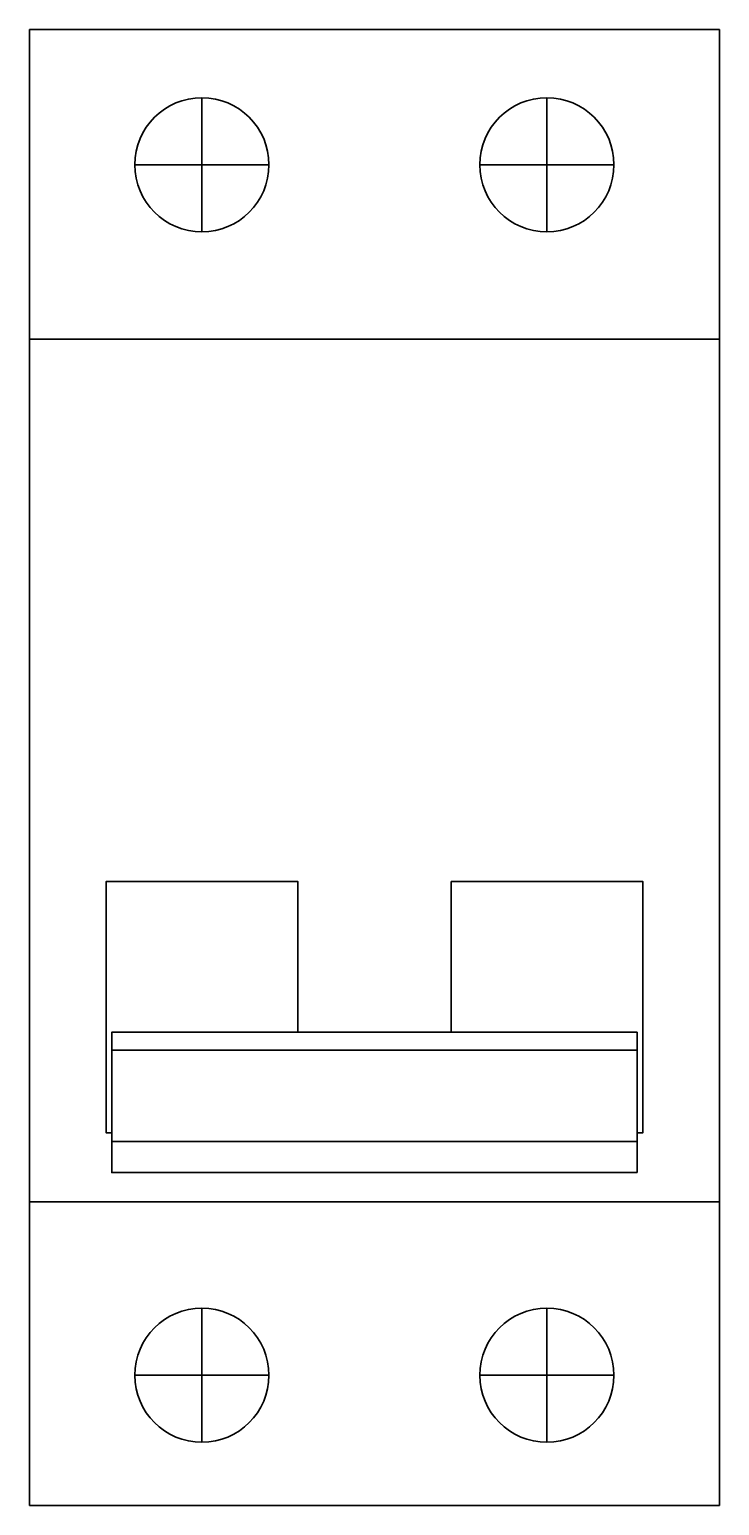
# Model space of a CAD drawing. Header units: inches. Extents: x -0.1 to 35.9, y -77 to 0.
import ezdxf

# ---------------------------------------------------------------- set-up
doc = ezdxf.new("R2010")
doc.units = ezdxf.units.IN
doc.header["$MEASUREMENT"] = 0
doc.layers.add('Layer 1', color=7, linetype='Continuous')

# ---------------------------------------------------------------- blocks, each defined once
blk = doc.blocks.new('block 3')
at = {"layer": 'Layer 1', "color": 7, "lineweight": 30}
for points in [[(101.932, -3.556), (101.932, -10.556)], [(98.432, -7.056), (105.432, -7.056)]]:
    blk.add_lwpolyline(points, dxfattribs=at)
blk = doc.blocks.new('block 2')
at = {"layer": 'Layer 1', "color": 7, "lineweight": 35}
blk.add_open_spline([(98.432, -7.056), (98.432, -8.989), (99.999, -10.556), (101.932, -10.556), (103.865, -10.556), (105.432, -8.989), (105.432, -7.056), (105.432, -5.123), (103.865, -3.556), (101.932, -3.556), (99.999, -3.556), (98.432, -5.123), (98.432, -7.056)], degree=3, knots=[0, 0, 0, 0, 1, 1, 1, 2, 2, 2, 3, 3, 3, 4, 4, 4, 4], dxfattribs=at)
at = {"layer": 'Layer 1'}
blk.add_blockref('block 3', (0, 0), dxfattribs=at)
blk = doc.blocks.new('block 5')
at = {"layer": 'Layer 1', "color": 7, "lineweight": 30}
for points in [[(101.932, -66.703), (101.932, -73.703)], [(98.432, -70.203), (105.432, -70.203)]]:
    blk.add_lwpolyline(points, dxfattribs=at)
blk = doc.blocks.new('block 4')
at = {"layer": 'Layer 1', "color": 7, "lineweight": 35}
blk.add_open_spline([(98.432, -70.203), (98.432, -72.136), (99.999, -73.703), (101.932, -73.703), (103.865, -73.703), (105.432, -72.136), (105.432, -70.203), (105.432, -68.27), (103.865, -66.703), (101.932, -66.703), (99.999, -66.703), (98.432, -68.27), (98.432, -70.203)], degree=3, knots=[0, 0, 0, 0, 1, 1, 1, 2, 2, 2, 3, 3, 3, 4, 4, 4, 4], dxfattribs=at)
at = {"layer": 'Layer 1'}
blk.add_blockref('block 5', (0, 0), dxfattribs=at)
blk = doc.blocks.new('block 7')
at = {"layer": 'Layer 1', "color": 7, "lineweight": 30}
for points in [[(119.932, -3.556), (119.932, -10.556)], [(116.432, -7.056), (123.432, -7.056)]]:
    blk.add_lwpolyline(points, dxfattribs=at)
blk = doc.blocks.new('block 6')
at = {"layer": 'Layer 1', "color": 7, "lineweight": 35}
blk.add_open_spline([(116.432, -7.056), (116.432, -8.989), (117.999, -10.556), (119.932, -10.556), (121.865, -10.556), (123.432, -8.989), (123.432, -7.056), (123.432, -5.123), (121.865, -3.556), (119.932, -3.556), (117.999, -3.556), (116.432, -5.123), (116.432, -7.056)], degree=3, knots=[0, 0, 0, 0, 1, 1, 1, 2, 2, 2, 3, 3, 3, 4, 4, 4, 4], dxfattribs=at)
at = {"layer": 'Layer 1'}
blk.add_blockref('block 7', (0, 0), dxfattribs=at)
blk = doc.blocks.new('block 9')
at = {"layer": 'Layer 1', "color": 7, "lineweight": 30}
for points in [[(119.932, -66.703), (119.932, -73.703)], [(116.432, -70.203), (123.432, -70.203)]]:
    blk.add_lwpolyline(points, dxfattribs=at)
blk = doc.blocks.new('block 8')
at = {"layer": 'Layer 1', "color": 7, "lineweight": 35}
blk.add_open_spline([(116.432, -70.203), (116.432, -72.136), (117.999, -73.703), (119.932, -73.703), (121.865, -73.703), (123.432, -72.136), (123.432, -70.203), (123.432, -68.27), (121.865, -66.703), (119.932, -66.703), (117.999, -66.703), (116.432, -68.27), (116.432, -70.203)], degree=3, knots=[0, 0, 0, 0, 1, 1, 1, 2, 2, 2, 3, 3, 3, 4, 4, 4, 4], dxfattribs=at)
at = {"layer": 'Layer 1'}
blk.add_blockref('block 9', (0, 0), dxfattribs=at)

msp = doc.modelspace()

# ---------------------------------------------------------------- linework, layer by layer
at = {"layer": 'Layer 1', "color": 7, "lineweight": 35}
for points in [[(-0.106, 0), (-0.106, -77), (35.894, -77), (35.894, 0), (-0.106, 0)], [(-0.106, -16.159), (-0.106, -61.159), (35.894, -61.159), (35.894, -16.159), (-0.106, -16.159)], [(4.181, -52.309), (13.894, -52.309), (13.894, -44.446), (3.894, -44.446), (3.894, -57.564), (4.181, -57.564), (4.181, -52.309)], [(21.894, -44.446), (21.894, -52.309), (31.599, -52.309), (31.599, -57.564), (31.894, -57.564), (31.894, -44.446), (21.894, -44.446)]]:
    msp.add_lwpolyline(points, dxfattribs=at)
at = {"layer": 'Layer 1', "color": 7, "lineweight": 30}
for points in [[(31.599, -59.629), (4.181, -59.629), (4.181, -52.309), (31.599, -52.309), (31.599, -59.629)], [(4.171, -53.246), (31.568, -53.246)], [(4.154, -58.009), (31.551, -58.009)]]:
    msp.add_lwpolyline(points, dxfattribs=at)

# ---------------------------------------------------------------- block references
at = {"layer": 'Layer 1'}
for name in ['block 2', 'block 6', 'block 4', 'block 8']:
    msp.add_blockref(name, (-93.044, 0), dxfattribs=at)

doc.saveas('drawing.dxf')
